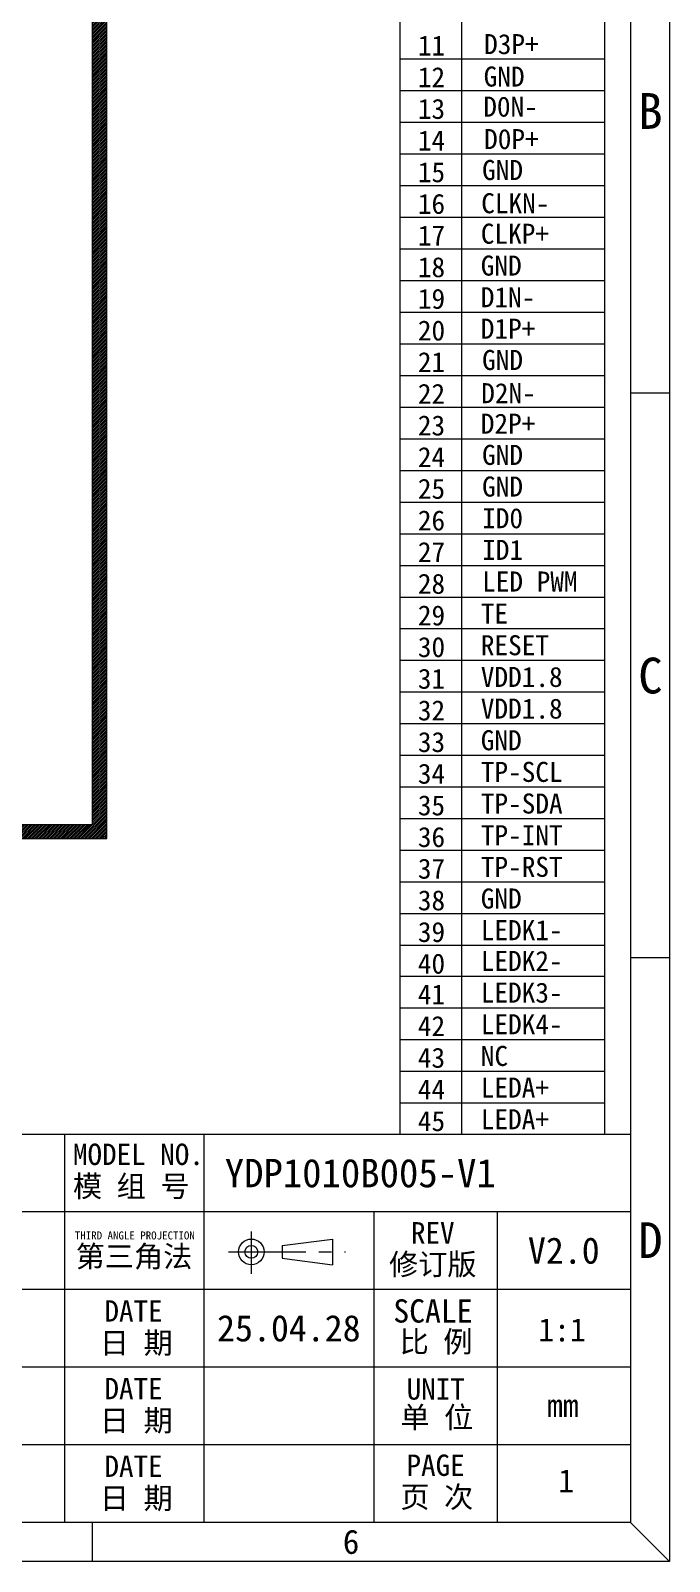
# Model space of a CAD drawing. Header units: millimetres. Extents: x 2066 to 2879, y -17342 to -16767.
# Drawn here: x 2722.3 to 2879.4, y -17341.7 to -16965 of the extents above; entities that cross this region are included whole.
import ezdxf
from ezdxf.enums import TextEntityAlignment as Align

# ---------------------------------------------------------------- set-up
doc = ezdxf.new("R2010")
doc.units = ezdxf.units.MM
doc.linetypes.add('CENTER2', pattern=[28.575, 19.05, -3.175, 3.175, -3.175])
doc.layers.get('0').update_dxf_attribs({"lineweight": 20})
doc.layers.add('_', color=7, linetype='Continuous')
doc.layers.add('标注', color=4, linetype='Continuous')
doc.layers.add('DIM', color=3, linetype='Continuous', lineweight=20)
doc.layers.add('图框', color=7, linetype='Continuous', lineweight=30)
doc.styles.add('宋体', font='')
doc.styles.add('文字', font='')
doc.styles.get('宋体').set_extended_font_data('SimSun')
doc.styles.get('文字').set_extended_font_data('SimSun')

msp = doc.modelspace()

# ---------------------------------------------------------------- hatches: boundary and pattern name
at = {"lineweight": 5}
h = msp.add_hatch(dxfattribs=at)
h.set_pattern_fill('ANSI31', color=8, scale=0.1)
h.set_pattern_definition([(45, (-2085.99575, -814.34128), (-0.224506403, 0.224506403), [])])
h.paths.add_polyline_path([(2705.989, -17164.686), (2706.824, -17163.851), (2741.042, -17163.851), (2741.042, -16936.891), (2600.682, -16936.891), (2600.682, -17163.851), (2652.903, -17163.851), (2653.738, -17164.686)])
h.paths.add_polyline_path([(2655.438, -17140.482), (2655.438, -17152.741), (2633.081, -17152.741), (2633.081, -17160.351), (2604.182, -17160.351), (2604.182, -16940.391), (2737.542, -16940.391), (2737.542, -17160.351), (2715.818, -17160.351), (2715.818, -17140.482)], flags=16)

# ---------------------------------------------------------------- linework, layer by layer
at = {"color": 7, "linetype": 'ByBlock', "lineweight": 0}
for p, q in [((2813.103, -16878.407), (2813.103, -17236.631)), ((2863.489, -16878.407), (2863.489, -17236.631)), ((2828.331, -16886.263), (2828.331, -17236.631)), ((2813.103, -16971.961), (2863.489, -16971.961)), ((2863.489, -16970.394), (2863.489, -17236.631)), ((2813.103, -16979.752), (2863.489, -16979.752)), ((2813.103, -16987.542), (2863.489, -16987.542)), ((2813.103, -16995.333), (2863.489, -16995.333)), ((2813.103, -17003.124), (2863.489, -17003.124)), ((2813.103, -17010.914), (2863.489, -17010.914)), ((2813.103, -17018.705), (2863.489, -17018.705)), ((2813.103, -17026.496), (2863.489, -17026.496)), ((2813.103, -17034.287), (2863.489, -17034.287)), ((2813.103, -17042.077), (2863.489, -17042.077)), ((2813.103, -17049.868), (2863.489, -17049.868)), ((2813.103, -17057.659), (2863.489, -17057.659)), ((2813.103, -17065.449), (2863.489, -17065.449)), ((2813.103, -17073.24), (2863.489, -17073.24)), ((2813.103, -17081.031), (2863.489, -17081.031)), ((2813.103, -17088.822), (2863.489, -17088.822)), ((2813.103, -17096.612), (2863.489, -17096.612)), ((2813.103, -17104.403), (2863.489, -17104.403)), ((2813.103, -17112.194), (2863.489, -17112.194)), ((2813.103, -17119.984), (2863.489, -17119.984)), ((2813.103, -17127.775), (2863.489, -17127.775)), ((2813.103, -17135.566), (2863.489, -17135.566)), ((2813.103, -17143.357), (2863.489, -17143.357)), ((2813.103, -17151.147), (2863.489, -17151.147)), ((2813.103, -17158.938), (2863.489, -17158.938)), ((2813.103, -17166.729), (2863.489, -17166.729)), ((2813.103, -17174.519), (2863.489, -17174.519)), ((2813.103, -17182.31), (2863.489, -17182.31)), ((2813.103, -17190.101), (2863.489, -17190.101)), ((2813.103, -17197.678), (2863.489, -17197.678)), ((2813.103, -17205.468), (2863.489, -17205.468)), ((2813.103, -17213.259), (2863.489, -17213.259)), ((2813.103, -17221.05), (2863.489, -17221.05)), ((2813.103, -17228.84), (2863.489, -17228.84)), ((2813.103, -17236.631), (2863.489, -17236.631)), ((2820.753, -17236.631), (2863.489, -17236.631))]:
    msp.add_line(p, q, dxfattribs=at)
at = {"color": 8, "lineweight": 5}
for points in [[(2706.824, -17163.851), (2741.042, -17163.851), (2741.042, -16936.891), (2600.682, -16936.891), (2600.682, -17163.851), (2652.903, -17163.851), (2653.738, -17164.686), (2705.989, -17164.686), (2706.824, -17163.851)], [(2633.081, -17152.741), (2655.438, -17152.741), (2655.438, -17140.482), (2715.818, -17140.482), (2715.818, -17160.351), (2737.542, -17160.351), (2737.542, -16940.391), (2604.182, -16940.391), (2604.182, -17160.351), (2633.081, -17160.351), (2633.081, -17152.741)]]:
    msp.add_lwpolyline(points, dxfattribs=at)
at = {"color": 6}
msp.add_lwpolyline([(2600.712, -17163.321, 0.4142136), (2601.212, -17163.821), (2647.806, -17163.821), (2648.302, -17163.672), (2693.312, -17163.672), (2693.808, -17163.821), (2740.512, -17163.821, 0.4142136), (2741.012, -17163.321), (2741.012, -16937.421, 0.4142136), (2740.512, -16936.921), (2601.212, -16936.921, 0.4142136), (2600.712, -16937.421)], format="xyb", close=True, dxfattribs=at)
at = {"layer": '_', "color": 142, "linetype": 'Continuous', "lineweight": 0}
msp.add_line((2741.012, -17162.967), (2741.012, -16937.721), dxfattribs=at)
at = {"layer": 'DIM', "color": 1, "linetype": 'CENTER2', "lineweight": 0}
for p, q in [((2776.59, -17260.519), (2776.59, -17270.976)), ((2770.939, -17265.55), (2799.741, -17265.55))]:
    msp.add_line(p, q, dxfattribs=at)
at = {"layer": 'DIM', "lineweight": 0}
for p, q in [((2784.175, -17263.97), (2796.562, -17262.39)), ((2784.175, -17263.97), (2784.175, -17267.129)), ((2796.562, -17262.39), (2796.562, -17268.709)), ((2784.175, -17267.129), (2796.562, -17268.709))]:
    msp.add_line(p, q, dxfattribs=at)
for radius in [3.159, 1.58]:
    msp.add_circle((2776.59, -17265.55), radius, dxfattribs=at)
at = {"layer": '图框', "color": 0, "lineweight": 0}
for p, q in [((2879.43, -17054.263), (2869.848, -17054.263)), ((2879.43, -17193.202), (2869.848, -17193.202)), ((2730.647, -17236.631), (2730.647, -17332.141)), ((2764.949, -17236.631), (2764.949, -17332.141)), ((2869.848, -17255.733), (2598.595, -17255.733)), ((2806.706, -17255.733), (2806.706, -17332.141)), ((2837.068, -17255.733), (2837.068, -17332.141)), ((2869.848, -17274.835), (2598.595, -17274.835)), ((2869.848, -17293.937), (2598.595, -17293.937)), ((2869.848, -17313.039), (2598.595, -17313.039)), ((2737.525, -17341.723), (2737.525, -17332.141)), ((2869.848, -17332.141), (2879.43, -17341.723))]:
    msp.add_line(p, q, dxfattribs=at)
for points in [[(2066.33, -16766.804), (2879.43, -16766.804), (2879.43, -17341.723), (2066.33, -17341.723)], [(2075.912, -16776.386), (2869.848, -16776.386), (2869.848, -17332.141), (2075.912, -17332.141)], [(2598.595, -17236.631), (2869.848, -17236.631), (2869.848, -17332.141), (2598.595, -17332.141)]]:
    msp.add_lwpolyline(points, close=True, dxfattribs=at)

# ---------------------------------------------------------------- texts
at = {"color": 7, "linetype": 'ByBlock', "lineweight": 0, "char_height": 4.9317, "attachment_point": 1, "style": '宋体'}
for s, insert, width in [('11', (2817.554, -16966.231), 4.30867), ('D3P+', (2833.86, -16965.874), 18.79255), ('12', (2817.554, -16974.021), 4.30867), ('GND', (2833.754, -16973.856), 18.79255), ('D0N-', (2833.656, -16981.256), 18.79255), ('13', (2817.554, -16981.812), 4.30867), ('14', (2817.554, -16989.603), 4.30867), ('D0P+', (2833.86, -16989.246), 18.79255), ('15', (2817.554, -16997.394), 4.30867), ('GND', (2833.37, -16996.86), 18.79255), ('16', (2817.554, -17005.184), 4.30867), ('CLKN-', (2833.152, -17005.032), 18.79255), ('17', (2817.554, -17012.975), 4.30867), ('CLKP+', (2833.043, -17012.529), 18.79255), ('18', (2817.554, -17020.766), 4.30867), ('GND', (2833.043, -17020.374), 18.79255), ('19', (2817.554, -17028.556), 4.30867), ('D1N-', (2833.043, -17028.165), 18.79255), ('20', (2817.554, -17036.347), 4.30867), ('D1P+', (2833.043, -17035.901), 18.79255), ('21', (2817.554, -17044.138), 4.30867), ('GND', (2833.37, -17043.604), 18.79255), ('22', (2817.554, -17051.929), 4.30867), ('D2N-', (2833.152, -17051.776), 18.79255), ('23', (2817.554, -17059.719), 4.30867), ('D2P+', (2833.043, -17059.273), 18.79255), ('24', (2817.554, -17067.51), 4.30867), ('GND', (2833.37, -17066.963), 18.79255), ('25', (2817.554, -17075.301), 4.30867), ('GND', (2833.37, -17074.753), 18.79255), ('26', (2817.554, -17083.091), 4.30867), ('ID0', (2833.37, -17082.544), 18.79255), ('ID1', (2833.37, -17090.335), 18.79255), ('27', (2817.554, -17090.882), 4.30867), ('LED PWM', (2833.37, -17098.126), 33.37411), ('28', (2817.554, -17098.673), 4.30867), ('29', (2817.554, -17106.464), 4.30867), ('TE', (2833.043, -17106.017), 18.79255), ('30', (2817.554, -17114.254), 4.30867), ('RESET', (2833.043, -17113.808), 18.79255), ('31', (2817.554, -17122.045), 4.30867), ('VDD1.8', (2833.043, -17121.599), 18.79255), ('32', (2817.554, -17129.836), 4.30867), ('VDD1.8', (2833.043, -17129.39), 18.79255), ('33', (2817.554, -17137.626), 4.30867), ('GND', (2833.043, -17137.18), 18.79255), ('34', (2817.554, -17145.417), 4.30867), ('TP-SCL', (2833.043, -17144.971), 18.79255), ('35', (2817.554, -17153.208), 4.30867), ('TP-SDA', (2833.043, -17152.762), 18.79255), ('36', (2817.554, -17160.999), 4.30867), ('TP-INT', (2833.043, -17160.552), 18.79255), ('37', (2817.554, -17168.789), 4.30867), ('TP-RST', (2833.043, -17168.343), 18.79255), ('38', (2817.554, -17176.58), 4.30867), ('GND', (2833.043, -17176.134), 18.79255), ('39', (2817.554, -17184.371), 4.30867), ('LEDK1-', (2833.043, -17183.925), 18.79255), ('40', (2817.554, -17192.161), 4.30867), ('LEDK2-', (2833.043, -17191.501), 18.79255), ('41', (2817.554, -17199.738), 4.30867), ('LEDK3-', (2833.043, -17199.292), 18.79255), ('42', (2817.554, -17207.529), 4.30867), ('LEDK4-', (2833.043, -17207.083), 18.79255), ('NC', (2833.043, -17214.873), 18.79255), ('43', (2817.554, -17215.319), 4.30867), ('LEDA+', (2833.043, -17222.664), 18.79255), ('44', (2817.554, -17223.11), 4.30867), ('45', (2817.554, -17230.901), 4.30867), ('LEDA+', (2833.043, -17230.455), 18.79255)]:
    msp.add_mtext(s, dxfattribs=dict(at, insert=insert, width=width))
at = {"layer": 'DIM', "color": 2, "lineweight": 0, "char_height": 6.4876, "attachment_point": 5, "style": '宋体'}
for s, insert, width in [('V2.0', (2853.458, -17265.284), 32.77939), ('25.04.28', (2785.827, -17284.386), 41.75671)]:
    msp.add_mtext(s, dxfattribs=dict(at, insert=insert, width=width))
at = {"layer": '图框', "color": 0, "lineweight": 0, "style": '文字'}
for s, height, p in [('B', 8.803, (2871.777, -16989.199)), ('C', 8.803, (2871.777, -17128.137)), ('D', 8.803, (2871.777, -17267.076)), ('SCALE ', 5.7306, (2811.528, -17282.958)), ('UNIT', 5.2584, (2814.805, -17301.925)), ('6', 5.961, (2799.105, -17339.877))]:
    msp.add_text(s, height=height, dxfattribs=at).set_placement(p)
msp.add_text('THIRD ANGLE PROJECTION', height=1.9719, dxfattribs=at).set_placement((2747.934, -17262.501), align=Align.CENTER)
at = {"layer": '图框', "color": 0, "lineweight": 0, "attachment_point": 1, "style": '文字'}
for s, insert, char_height in [('MODEL NO.', (2732.721, -17238.92), 5.2584), ('{\\C0;模 组 号}', (2732.721, -17246.765), 5.25841), ('REV', (2815.861, -17258.239), 5.2584), ('{\\fSimSun|b0|i0|c134|p54;第三角法}', (2733.39, -17264.042), 5.25841), ('修订版', (2810.472, -17265.988), 5.2584), ('DATE', (2740.47, -17277.463), 5.2584), ('{\\fSimSun|b0|i0|c134|p2;日 期}', (2739.327, -17285.335), 5.25841), ('比 例', (2813.08, -17285.03), 5.2584), ('DATE', (2740.47, -17296.565), 5.2584), ('{\\fSimSun|b0|i0|c134|p2;日 期}', (2739.327, -17304.437), 5.25841), ('单 位', (2813.263, -17303.646), 5.2584), ('DATE', (2740.47, -17315.667), 5.2584), ('PAGE', (2814.779, -17315.429), 5.2584), ('{\\fSimSun|b0|i0|c134|p2;日 期}', (2739.327, -17323.539), 5.25841), ('{\\fSimSun|b0|i0|c134|p2;页 次}', (2813.263, -17323.234), 5.25841)]:
    msp.add_mtext(s, dxfattribs=dict(at, insert=insert, char_height=char_height))
for s, insert, char_height, width in [(' 1:1', (2843.27, -17281.874), 5.7306, 22.54819), ('mm', (2849.316, -17300.474), 5.7306, 8.25411), ('1', (2852.094, -17319.034), 5.731, 8.25411)]:
    msp.add_mtext(s, dxfattribs=dict(at, insert=insert, char_height=char_height, width=width))
at = {"layer": '标注', "insert": (2770.058, -17242.661), "char_height": 7, "width": 130.64217, "attachment_point": 1, "style": '宋体'}
msp.add_mtext('YDP1010B005-V1', dxfattribs=at)

doc.saveas('drawing.dxf')
